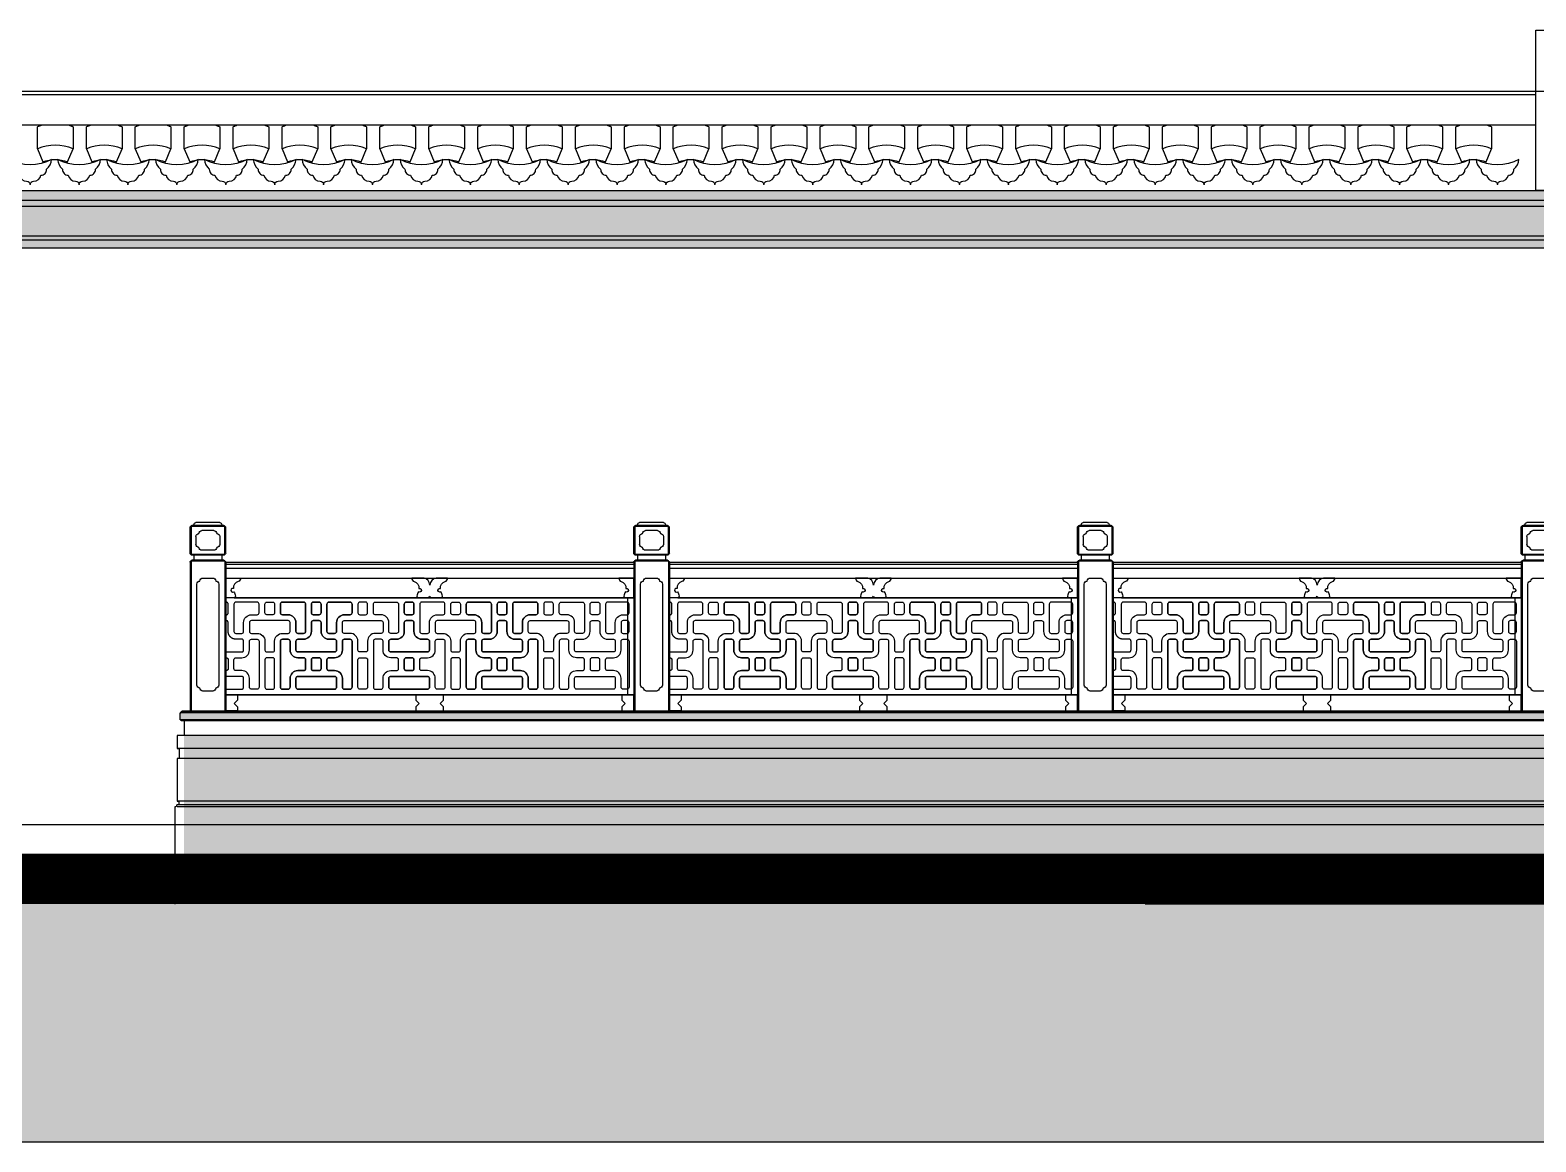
# Model space of a CAD drawing. Extents: x 296441 to 853063, y 459050 to 1117990.
# Drawn here: x 600846 to 608448, y 1081318 to 1086928 of the extents above; entities that cross this region are included whole.
import ezdxf
from ezdxf.xclip import XClip

# ---------------------------------------------------------------- set-up
doc = ezdxf.new("R2010")
doc.units = 0
doc.header["$LTSCALE"] = 1000
doc.header["$XCLIPFRAME"] = 0
doc.linetypes.add('CENTER2', pattern=[28.575, 19.05, -3.175, 3.175, -3.175])
for name, color, linetype in [('1-1poumian-16-20$0$ZT1_Dim---标注---PM、LM、DY、JD', 252, 'Continuous'), ('A-ELEV-HEVY', 2, 'Continuous'), ('A-ELEV-MEDM', 4, 'Continuous'), ('A-ELEV-MEDM-HEVY', 2, 'Continuous'), ('A-ELEV-THIN', 144, 'Continuous'), ('A-ELEV-THIN-GRAY', 252, 'Continuous'), ('A-ELEV-WIND', 147, 'Continuous'), ('A-WALL', 1, 'Continuous'), ('B-ELEV-N-RF3$0$A-ELEV-MEDM', 4, 'Continuous'), ('B-ELEV-S02$0$A-ELEV-MEDM-HEVY', 2, 'Continuous'), ('B-ELEV-S02$0$A-ELEV-THIN', 144, 'Continuous'), ('G-ELEV-S$0$A-ELEV-HEVY', 2, 'Continuous'), ('G-ELEV-S$0$A-ELEV-MEDM-HEVY', 2, 'Continuous'), ('G-ELEV-S$0$mt2-E$0$A-ELEV-OTLN', 1, 'Continuous'), ('G-GRID', 8, 'CENTER2'), ('G-XREF', 2, 'Continuous'), ('mt2-E$0$A-ELEV-OTLN', 1, 'Continuous'), ('ZT1_通用--填充---PM、LM、DY、JD', 8, 'Continuous'), ('ZT2_分格--轮廓-------LM、DY', 80, 'Continuous'), ('ZT3_面板--石材板-PM、LM、DY、JD', 45, 'Continuous'), ('ZT3_面板--粉刷---------------JD', 8, 'Continuous')]:
    doc.layers.add(name, color=color, linetype=linetype)

# ---------------------------------------------------------------- blocks, each defined once
blk = doc.blocks.new('xsdada')
at = {"layer": 'A-ELEV-WIND', "ltscale": 0.01}
for p, q in [((0, 490), (0, 0)), ((2267.2, 490), (0, 490)), ((2267.2, 490), (2267.2, 0)), ((1328.9, 0), (0, 0)), ((2267.2, 0), (938.3, 0))]:
    blk.add_line(p, q, dxfattribs=at)
for points in [[(32.9, 404.6, -0.414214), (23.1, 414.4), (23.1, 458.6, -0.414214), (32.9, 468.4), (131.8, 468.4, -0.414214), (141.6, 458.6), (141.6, 320.6, -0.414214), (131.8, 310.8), (102.5, 310.8, -0.414214), (92.7, 320.6), (92.7, 365.5, 0.414214), (53.6, 404.6)], [(210, 468.4), (180.7, 468.4, 0.414214), (170.9, 458.6), (170.9, 414.4, 0.414214), (180.7, 404.6), (210, 404.6, 0.414214), (219.8, 414.4), (219.8, 458.6, 0.414214)], [(258.9, 468.4, 0.414214), (249.1, 458.6), (249.1, 320.6, 0.414214), (258.9, 310.8), (288.2, 310.8, 0.414214), (298, 320.6), (298, 365.5, -0.414214), (337.1, 404.6), (366.4, 404.6, 0.414214), (376.2, 414.4), (376.2, 458.6, 0.414214), (366.4, 468.4)], [(415.2, 404.6, -0.414214), (405.5, 414.4), (405.5, 458.6, -0.414214), (415.2, 468.4), (429.9, 468.4), (444.6, 468.4, -0.414214), (454.3, 458.6), (454.3, 414.4, -0.414214), (444.6, 404.6), (429.9, 404.6)], [(600.9, 468.4, -0.414214), (610.7, 458.6), (610.7, 320.6, -0.414214), (600.9, 310.8), (571.6, 310.8, -0.414214), (561.8, 320.6), (561.8, 365.5, 0.414214), (522.8, 404.6), (493.4, 404.6, -0.414214), (483.7, 414.4), (483.7, 458.6, -0.414214), (493.4, 468.4)], [(493.4, 404.6), (522.8, 404.6, -0.414214), (561.8, 365.5), (561.8, 320.6, 0.414214), (571.6, 310.8), (600.9, 310.8, 0.414214), (610.7, 320.6), (610.7, 458.6, 0.414214), (600.9, 468.4), (493.4, 468.4, 0.414214), (483.7, 458.6), (483.7, 414.4, 0.414214)], [(649.8, 468.4), (679.1, 468.4, -0.414214), (688.9, 458.6), (688.9, 414.4, -0.414214), (679.1, 404.6), (649.8, 404.6, -0.414214), (640, 414.4), (640, 458.6, -0.414214)], [(679.1, 468.4), (649.8, 468.4, 0.414214), (640, 458.6), (640, 414.4, 0.414214), (649.8, 404.6), (679.1, 404.6, 0.414214), (688.9, 414.4), (688.9, 458.6, 0.414214)], [(835.5, 404.6), (806.2, 404.6, 0.414214), (767.1, 365.5), (767.1, 320.6, -0.414214), (757.3, 310.8), (728, 310.8, -0.414214), (718.2, 320.6), (718.2, 458.6, -0.414214), (728, 468.4), (835.5, 468.4, -0.414214), (845.3, 458.6), (845.3, 414.4, -0.414214)], [(728, 468.4, 0.414214), (718.2, 458.6), (718.2, 320.6, 0.414214), (728, 310.8), (757.3, 310.8, 0.414214), (767.1, 320.6), (767.1, 365.5, -0.414214), (806.2, 404.6), (835.5, 404.6, 0.414214), (845.3, 414.4), (845.3, 458.6, 0.414214), (835.5, 468.4)], [(913.7, 404.6, 0.414214), (923.5, 414.4), (923.5, 458.6, 0.414214), (913.7, 468.4), (899, 468.4), (884.4, 468.4, 0.414214), (874.6, 458.6), (874.6, 414.4, 0.414214), (884.4, 404.6), (899, 404.6)], [(1070.1, 468.4, -0.414214), (1079.8, 458.6), (1079.8, 320.6, -0.414214), (1070.1, 310.8), (1040.8, 310.8, -0.414214), (1031, 320.6), (1031, 365.5, 0.414214), (991.9, 404.6), (962.6, 404.6, -0.414214), (952.8, 414.4), (952.8, 458.6, -0.414214), (962.6, 468.4)], [(1118.9, 468.4), (1148.3, 468.4, -0.414214), (1158, 458.6), (1158, 414.4, -0.414214), (1148.3, 404.6), (1118.9, 404.6, -0.414214), (1109.2, 414.4), (1109.2, 458.6, -0.414214)], [(1148.3, 468.4), (1118.9, 468.4, 0.414214), (1109.2, 458.6), (1109.2, 414.4, 0.414214), (1118.9, 404.6), (1148.3, 404.6, 0.414214), (1158, 414.4), (1158, 458.6, 0.414214)], [(1197.1, 468.4, 0.414214), (1187.4, 458.6), (1187.4, 320.6, 0.414214), (1197.1, 310.8), (1226.5, 310.8, 0.414214), (1236.2, 320.6), (1236.2, 365.5, -0.414214), (1275.3, 404.6), (1304.6, 404.6, 0.414214), (1314.4, 414.4), (1314.4, 458.6, 0.414214), (1304.6, 468.4)], [(1353.5, 404.6, -0.414214), (1343.7, 414.4), (1343.7, 458.6, -0.414214), (1353.5, 468.4), (1368.2, 468.4), (1382.8, 468.4, -0.414214), (1392.6, 458.6), (1392.6, 414.4, -0.414214), (1382.8, 404.6), (1368.2, 404.6)], [(1539.2, 468.4, -0.414214), (1549, 458.6), (1549, 320.6, -0.414214), (1539.2, 310.8), (1509.9, 310.8, -0.414214), (1500.1, 320.6), (1500.1, 365.5, 0.414214), (1461, 404.6), (1431.7, 404.6, -0.414214), (1421.9, 414.4), (1421.9, 458.6, -0.414214), (1431.7, 468.4)], [(1431.7, 404.6), (1461, 404.6, -0.414214), (1500.1, 365.5), (1500.1, 320.6, 0.414214), (1509.9, 310.8), (1539.2, 310.8, 0.414214), (1549, 320.6), (1549, 458.6, 0.414214), (1539.2, 468.4), (1431.7, 468.4, 0.414214), (1421.9, 458.6), (1421.9, 414.4, 0.414214)], [(1588.1, 468.4), (1617.4, 468.4, -0.414214), (1627.2, 458.6), (1627.2, 414.4, -0.414214), (1617.4, 404.6), (1588.1, 404.6, -0.414214), (1578.3, 414.4), (1578.3, 458.6, -0.414214)], [(1617.4, 468.4), (1588.1, 468.4, 0.414214), (1578.3, 458.6), (1578.3, 414.4, 0.414214), (1588.1, 404.6), (1617.4, 404.6, 0.414214), (1627.2, 414.4), (1627.2, 458.6, 0.414214)], [(1773.8, 404.6), (1744.5, 404.6, 0.414214), (1705.4, 365.5), (1705.4, 320.6, -0.414214), (1695.6, 310.8), (1666.3, 310.8, -0.414214), (1656.5, 320.6), (1656.5, 458.6, -0.414214), (1666.3, 468.4), (1773.8, 468.4, -0.414214), (1783.5, 458.6), (1783.5, 414.4, -0.414214)], [(1666.3, 468.4, 0.414214), (1656.5, 458.6), (1656.5, 320.6, 0.414214), (1666.3, 310.8), (1695.6, 310.8, 0.414214), (1705.4, 320.6), (1705.4, 365.5, -0.414214), (1744.5, 404.6), (1773.8, 404.6, 0.414214), (1783.5, 414.4), (1783.5, 458.6, 0.414214), (1773.8, 468.4)], [(1852, 404.6, 0.414214), (1861.7, 414.4), (1861.7, 458.6, 0.414214), (1852, 468.4), (1837.3, 468.4), (1822.6, 468.4, 0.414214), (1812.9, 458.6), (1812.9, 414.4, 0.414214), (1822.6, 404.6), (1837.3, 404.6)], [(2008.3, 468.4, -0.414214), (2018.1, 458.6), (2018.1, 320.6, -0.414214), (2008.3, 310.8), (1979, 310.8, -0.414214), (1969.2, 320.6), (1969.2, 365.5, 0.414214), (1930.2, 404.6), (1900.8, 404.6, -0.414214), (1891.1, 414.4), (1891.1, 458.6, -0.414214), (1900.8, 468.4)], [(2057.2, 468.4), (2086.5, 468.4, -0.414214), (2096.3, 458.6), (2096.3, 414.4, -0.414214), (2086.5, 404.6), (2057.2, 404.6, -0.414214), (2047.4, 414.4), (2047.4, 458.6, -0.414214)], [(2234.3, 404.6, 0.414214), (2244.1, 414.4), (2244.1, 458.6, 0.414214), (2234.3, 468.4), (2135.4, 468.4, 0.414214), (2125.6, 458.6), (2125.6, 320.6, 0.414214), (2135.4, 310.8), (2164.7, 310.8, 0.414214), (2174.5, 320.6), (2174.5, 365.5, -0.414214), (2213.6, 404.6)], [(366.4, 310.8, -0.414214), (405.5, 271.7), (405.5, 226.7, 0.414214), (415.2, 217), (429.9, 217), (444.6, 217, 0.414214), (454.3, 226.7), (454.3, 271.7, -0.414214), (493.4, 310.8), (522.8, 310.8, 0.414214), (532.5, 320.6), (532.5, 365.5, 0.414214), (522.8, 375.3), (429.9, 375.3), (337.1, 375.3, 0.414214), (327.3, 365.5), (327.3, 320.6, 0.414214), (337.1, 310.8)], [(962.6, 310.8, 0.414214), (923.5, 271.7), (923.5, 226.7, -0.414214), (913.7, 217), (899, 217), (884.4, 217, -0.414214), (874.6, 226.7), (874.6, 271.7, 0.414214), (835.5, 310.8), (806.2, 310.8, -0.414214), (796.4, 320.6), (796.4, 365.5, -0.414214), (806.2, 375.3), (899, 375.3), (991.9, 375.3, -0.414214), (1001.7, 365.5), (1001.7, 320.6, -0.414214), (991.9, 310.8)], [(1304.6, 310.8, -0.414214), (1343.7, 271.7), (1343.7, 226.7, 0.414214), (1353.5, 217), (1368.2, 217), (1382.8, 217, 0.414214), (1392.6, 226.7), (1392.6, 271.7, -0.414214), (1431.7, 310.8), (1461, 310.8, 0.414214), (1470.8, 320.6), (1470.8, 365.5, 0.414214), (1461, 375.3), (1368.2, 375.3), (1275.3, 375.3, 0.414214), (1265.5, 365.5), (1265.5, 320.6, 0.414214), (1275.3, 310.8)], [(1900.8, 310.8, 0.414214), (1861.7, 271.7), (1861.7, 226.7, -0.414214), (1852, 217), (1837.3, 217), (1822.6, 217, -0.414214), (1812.9, 226.7), (1812.9, 271.7, 0.414214), (1773.8, 310.8), (1744.5, 310.8, -0.414214), (1734.7, 320.6), (1734.7, 365.5, -0.414214), (1744.5, 375.3), (1837.3, 375.3), (1930.2, 375.3, -0.414214), (1939.9, 365.5), (1939.9, 320.6, -0.414214), (1930.2, 310.8)], [(376.2, 39.1, -0.414214), (366.4, 29.3), (337.1, 29.3, -0.414214), (327.3, 39.1), (327.3, 84.1, 0.414214), (288.2, 123.1), (258.9, 123.1, -0.414214), (249.1, 132.9), (249.1, 177.9, -0.414214), (258.9, 187.7), (288.2, 187.7, 0.414214), (327.3, 226.7), (327.3, 271.7, -0.414214), (337.1, 281.5), (366.4, 281.5, -0.414214), (376.2, 271.7)], [(610.7, 177.9), (610.7, 132.9, -0.414214), (600.9, 123.1), (571.6, 123.1, 0.414214), (532.5, 84.1), (532.5, 39.1, -0.414214), (522.8, 29.3), (493.4, 29.3, -0.414214), (483.7, 39.1), (483.7, 271.7, -0.414214), (493.4, 281.5), (522.8, 281.5, -0.414214), (532.5, 271.7), (532.5, 226.7, 0.414214), (571.6, 187.7), (600.9, 187.7, -0.414214)], [(718.2, 177.9), (718.2, 132.9, 0.414214), (728, 123.1), (757.3, 123.1, -0.414214), (796.4, 84.1), (796.4, 39.1, 0.414214), (806.2, 29.3), (835.5, 29.3, 0.414214), (845.3, 39.1), (845.3, 271.7, 0.414214), (835.5, 281.5), (806.2, 281.5, 0.414214), (796.4, 271.7), (796.4, 226.7, -0.414214), (757.3, 187.7), (728, 187.7, 0.414214)], [(952.8, 39.1, 0.414214), (962.6, 29.3), (991.9, 29.3, 0.414214), (1001.7, 39.1), (1001.7, 84.1, -0.414214), (1040.8, 123.1), (1070.1, 123.1, 0.414214), (1079.8, 132.9), (1079.8, 177.9, 0.414214), (1070.1, 187.7), (1040.8, 187.7, -0.414214), (1001.7, 226.7), (1001.7, 271.7, 0.414214), (991.9, 281.5), (962.6, 281.5, 0.414214), (952.8, 271.7)], [(1314.4, 39.1, -0.414214), (1304.6, 29.3), (1275.3, 29.3, -0.414214), (1265.5, 39.1), (1265.5, 84.1, 0.414214), (1226.5, 123.1), (1197.1, 123.1, -0.414214), (1187.4, 132.9), (1187.4, 177.9, -0.414214), (1197.1, 187.7), (1226.5, 187.7, 0.414214), (1265.5, 226.7), (1265.5, 271.7, -0.414214), (1275.3, 281.5), (1304.6, 281.5, -0.414214), (1314.4, 271.7)], [(1549, 177.9), (1549, 132.9, -0.414214), (1539.2, 123.1), (1509.9, 123.1, 0.414214), (1470.8, 84.1), (1470.8, 39.1, -0.414214), (1461, 29.3), (1431.7, 29.3, -0.414214), (1421.9, 39.1), (1421.9, 271.7, -0.414214), (1431.7, 281.5), (1461, 281.5, -0.414214), (1470.8, 271.7), (1470.8, 226.7, 0.414214), (1509.9, 187.7), (1539.2, 187.7, -0.414214)], [(1656.5, 177.9), (1656.5, 132.9, 0.414214), (1666.3, 123.1), (1695.6, 123.1, -0.414214), (1734.7, 84.1), (1734.7, 39.1, 0.414214), (1744.5, 29.3), (1773.8, 29.3, 0.414214), (1783.5, 39.1), (1783.5, 271.7, 0.414214), (1773.8, 281.5), (1744.5, 281.5, 0.414214), (1734.7, 271.7), (1734.7, 226.7, -0.414214), (1695.6, 187.7), (1666.3, 187.7, 0.414214)], [(1891.1, 39.1, 0.414214), (1900.8, 29.3), (1930.2, 29.3, 0.414214), (1939.9, 39.1), (1939.9, 84.1, -0.414214), (1979, 123.1), (2008.3, 123.1, 0.414214), (2018.1, 132.9), (2018.1, 177.9, 0.414214), (2008.3, 187.7), (1979, 187.7, -0.414214), (1939.9, 226.7), (1939.9, 271.7, 0.414214), (1930.2, 281.5), (1900.8, 281.5, 0.414214), (1891.1, 271.7)], [(180.7, 123.1, -0.414214), (170.9, 132.9), (170.9, 177.9, -0.414214), (180.7, 187.7), (210, 187.7, -0.414214), (219.8, 177.9), (219.8, 132.9, -0.414214), (210, 123.1)], [(679.1, 123.1, 0.414214), (688.9, 132.9), (688.9, 177.9, 0.414214), (679.1, 187.7), (649.8, 187.7, 0.414214), (640, 177.9), (640, 132.9, 0.414214), (649.8, 123.1)], [(649.8, 123.1, -0.414214), (640, 132.9), (640, 177.9, -0.414214), (649.8, 187.7), (679.1, 187.7, -0.414214), (688.9, 177.9), (688.9, 132.9, -0.414214), (679.1, 123.1)], [(1148.3, 123.1, 0.414214), (1158, 132.9), (1158, 177.9, 0.414214), (1148.3, 187.7), (1118.9, 187.7, 0.414214), (1109.2, 177.9), (1109.2, 132.9, 0.414214), (1118.9, 123.1)], [(1118.9, 123.1, -0.414214), (1109.2, 132.9), (1109.2, 177.9, -0.414214), (1118.9, 187.7), (1148.3, 187.7, -0.414214), (1158, 177.9), (1158, 132.9, -0.414214), (1148.3, 123.1)], [(1617.4, 123.1, 0.414214), (1627.2, 132.9), (1627.2, 177.9, 0.414214), (1617.4, 187.7), (1588.1, 187.7, 0.414214), (1578.3, 177.9), (1578.3, 132.9, 0.414214), (1588.1, 123.1)], [(1588.1, 123.1, -0.414214), (1578.3, 132.9), (1578.3, 177.9, -0.414214), (1588.1, 187.7), (1617.4, 187.7, -0.414214), (1627.2, 177.9), (1627.2, 132.9, -0.414214), (1617.4, 123.1)], [(2086.5, 123.1, 0.414214), (2096.3, 132.9), (2096.3, 177.9, 0.414214), (2086.5, 187.7), (2057.2, 187.7, 0.414214), (2047.4, 177.9), (2047.4, 132.9, 0.414214), (2057.2, 123.1)]]:
    blk.add_lwpolyline(points, format="xyb", close=True, dxfattribs=at)
for points in [[(32.9, 310.8, -0.414214), (23.1, 320.6), (23.1, 365.5, -0.414214), (32.9, 375.3), (53.6, 375.3, -0.414214), (63.4, 365.5), (63.4, 320.6, -0.414214), (53.6, 310.8), (32.9, 310.8)], [(92.7, 271.7), (92.7, 226.7, 0.414214), (102.5, 217), (288.2, 217, 0.414214), (298, 226.7), (298, 271.7, 0.414214), (288.2, 281.5), (258.9, 281.5, -0.414214), (219.8, 320.6), (219.8, 365.5, 0.414214), (210, 375.3), (180.7, 375.3, 0.414214), (170.9, 365.5), (170.9, 320.6, -0.414214), (131.8, 281.5), (102.5, 281.5, 0.414214), (92.7, 271.7)], [(767.1, 271.7), (767.1, 226.7, -0.414214), (757.3, 217), (571.6, 217, -0.414214), (561.8, 226.7), (561.8, 271.7, -0.414214), (571.6, 281.5), (600.9, 281.5, 0.414214), (640, 320.6), (640, 365.5, -0.414214), (649.8, 375.3), (679.1, 375.3, -0.414214), (688.9, 365.5), (688.9, 320.6, 0.414214), (728, 281.5), (757.3, 281.5, -0.414214), (767.1, 271.7)], [(561.8, 271.7), (561.8, 226.7, 0.414214), (571.6, 217), (757.3, 217, 0.414214), (767.1, 226.7), (767.1, 271.7, 0.414214), (757.3, 281.5), (728, 281.5, -0.414214), (688.9, 320.6), (688.9, 365.5, 0.414214), (679.1, 375.3), (649.8, 375.3, 0.414214), (640, 365.5), (640, 320.6, -0.414214), (600.9, 281.5), (571.6, 281.5, 0.414214), (561.8, 271.7)], [(1236.2, 271.7), (1236.2, 226.7, -0.414214), (1226.5, 217), (1040.8, 217, -0.414214), (1031, 226.7), (1031, 271.7, -0.414214), (1040.8, 281.5), (1070.1, 281.5, 0.414214), (1109.2, 320.6), (1109.2, 365.5, -0.414214), (1118.9, 375.3), (1148.3, 375.3, -0.414214), (1158, 365.5), (1158, 320.6, 0.414214), (1197.1, 281.5), (1226.5, 281.5, -0.414214), (1236.2, 271.7)], [(1031, 271.7), (1031, 226.7, 0.414214), (1040.8, 217), (1226.5, 217, 0.414214), (1236.2, 226.7), (1236.2, 271.7, 0.414214), (1226.5, 281.5), (1197.1, 281.5, -0.414214), (1158, 320.6), (1158, 365.5, 0.414214), (1148.3, 375.3), (1118.9, 375.3, 0.414214), (1109.2, 365.5), (1109.2, 320.6, -0.414214), (1070.1, 281.5), (1040.8, 281.5, 0.414214), (1031, 271.7)], [(1705.4, 271.7), (1705.4, 226.7, -0.414214), (1695.6, 217), (1509.9, 217, -0.414214), (1500.1, 226.7), (1500.1, 271.7, -0.414214), (1509.9, 281.5), (1539.2, 281.5, 0.414214), (1578.3, 320.6), (1578.3, 365.5, -0.414214), (1588.1, 375.3), (1617.4, 375.3, -0.414214), (1627.2, 365.5), (1627.2, 320.6, 0.414214), (1666.3, 281.5), (1695.6, 281.5, -0.414214), (1705.4, 271.7)], [(1500.1, 271.7), (1500.1, 226.7, 0.414214), (1509.9, 217), (1695.6, 217, 0.414214), (1705.4, 226.7), (1705.4, 271.7, 0.414214), (1695.6, 281.5), (1666.3, 281.5, -0.414214), (1627.2, 320.6), (1627.2, 365.5, 0.414214), (1617.4, 375.3), (1588.1, 375.3, 0.414214), (1578.3, 365.5), (1578.3, 320.6, -0.414214), (1539.2, 281.5), (1509.9, 281.5, 0.414214), (1500.1, 271.7)], [(2174.5, 271.7), (2174.5, 226.7, -0.414214), (2164.7, 217), (1979, 217, -0.414214), (1969.2, 226.7), (1969.2, 271.7, -0.414214), (1979, 281.5), (2008.3, 281.5, 0.414214), (2047.4, 320.6), (2047.4, 365.5, -0.414214), (2057.2, 375.3), (2086.5, 375.3, -0.414214), (2096.3, 365.5), (2096.3, 320.6, 0.414214), (2135.4, 281.5), (2164.7, 281.5, -0.414214), (2174.5, 271.7)], [(2234.3, 310.8, 0.414214), (2244.1, 320.6), (2244.1, 365.5, 0.414214), (2234.3, 375.3), (2213.6, 375.3, 0.414214), (2203.8, 365.5), (2203.8, 320.6, 0.414214), (2213.6, 310.8), (2234.3, 310.8)], [(63.4, 39.1), (63.4, 84.1, -0.414214), (102.5, 123.1), (131.8, 123.1, 0.414214), (141.6, 132.9), (141.6, 177.9, 0.414214), (131.8, 187.7), (102.5, 187.7, -0.414214), (63.4, 226.7), (63.4, 271.7, 0.414214), (53.6, 281.5), (32.9, 281.5, 0.414214), (23.1, 271.7), (23.1, 39.1, 0.414214), (32.9, 29.3), (53.6, 29.3, 0.414214), (63.4, 39.1)], [(532.5, 39.1), (532.5, 84.1, -0.414214), (571.6, 123.1), (600.9, 123.1, 0.414214), (610.7, 132.9), (610.7, 177.9, 0.414214), (600.9, 187.7), (571.6, 187.7, -0.414214), (532.5, 226.7), (532.5, 271.7, 0.414214), (522.8, 281.5), (493.4, 281.5, 0.414214), (483.7, 271.7), (483.7, 39.1, 0.414214), (493.4, 29.3), (522.8, 29.3, 0.414214), (532.5, 39.1)], [(796.4, 39.1), (796.4, 84.1, 0.414214), (757.3, 123.1), (728, 123.1, -0.414214), (718.2, 132.9), (718.2, 177.9, -0.414214), (728, 187.7), (757.3, 187.7, 0.414214), (796.4, 226.7), (796.4, 271.7, -0.414214), (806.2, 281.5), (835.5, 281.5, -0.414214), (845.3, 271.7), (845.3, 39.1, -0.414214), (835.5, 29.3), (806.2, 29.3, -0.414214), (796.4, 39.1)], [(1470.8, 39.1), (1470.8, 84.1, -0.414214), (1509.9, 123.1), (1539.2, 123.1, 0.414214), (1549, 132.9), (1549, 177.9, 0.414214), (1539.2, 187.7), (1509.9, 187.7, -0.414214), (1470.8, 226.7), (1470.8, 271.7, 0.414214), (1461, 281.5), (1431.7, 281.5, 0.414214), (1421.9, 271.7), (1421.9, 39.1, 0.414214), (1431.7, 29.3), (1461, 29.3, 0.414214), (1470.8, 39.1)], [(1734.7, 39.1), (1734.7, 84.1, 0.414214), (1695.6, 123.1), (1666.3, 123.1, -0.414214), (1656.5, 132.9), (1656.5, 177.9, -0.414214), (1666.3, 187.7), (1695.6, 187.7, 0.414214), (1734.7, 226.7), (1734.7, 271.7, -0.414214), (1744.5, 281.5), (1773.8, 281.5, -0.414214), (1783.5, 271.7), (1783.5, 39.1, -0.414214), (1773.8, 29.3), (1744.5, 29.3, -0.414214), (1734.7, 39.1)], [(2203.8, 39.1), (2203.8, 84.1, 0.414214), (2164.7, 123.1), (2135.4, 123.1, -0.414214), (2125.6, 132.9), (2125.6, 177.9, -0.414214), (2135.4, 187.7), (2164.7, 187.7, 0.414214), (2203.8, 226.7), (2203.8, 271.7, -0.414214), (2213.6, 281.5), (2234.3, 281.5, -0.414214), (2244.1, 271.7), (2244.1, 39.1, -0.414214), (2234.3, 29.3), (2213.6, 29.3, -0.414214), (2203.8, 39.1)], [(429.9, 187.7), (415.2, 187.7, 0.414214), (405.5, 177.9), (405.5, 39.1, 0.414214), (415.2, 29.3), (429.9, 29.3), (444.6, 29.3, 0.414214), (454.3, 39.1), (454.3, 177.9, 0.414214), (444.6, 187.7), (429.9, 187.7)], [(899, 187.7), (913.7, 187.7, -0.414214), (923.5, 177.9), (923.5, 39.1, -0.414214), (913.7, 29.3), (899, 29.3), (884.4, 29.3, -0.414214), (874.6, 39.1), (874.6, 177.9, -0.414214), (884.4, 187.7), (899, 187.7)], [(1368.2, 187.7), (1353.5, 187.7, 0.414214), (1343.7, 177.9), (1343.7, 39.1, 0.414214), (1353.5, 29.3), (1368.2, 29.3), (1382.8, 29.3, 0.414214), (1392.6, 39.1), (1392.6, 177.9, 0.414214), (1382.8, 187.7), (1368.2, 187.7)], [(1837.3, 187.7), (1852, 187.7, -0.414214), (1861.7, 177.9), (1861.7, 39.1, -0.414214), (1852, 29.3), (1837.3, 29.3), (1822.6, 29.3, -0.414214), (1812.9, 39.1), (1812.9, 177.9, -0.414214), (1822.6, 187.7), (1837.3, 187.7)], [(258.9, 29.3), (288.2, 29.3, 0.414214), (298, 39.1), (298, 84.1, 0.414214), (288.2, 93.8), (102.5, 93.8, 0.414214), (92.7, 84.1), (92.7, 39.1, 0.414214), (102.5, 29.3), (258.9, 29.3)], [(728, 29.3), (757.3, 29.3, 0.414214), (767.1, 39.1), (767.1, 84.1, 0.414214), (757.3, 93.8), (571.6, 93.8, 0.414214), (561.8, 84.1), (561.8, 39.1, 0.414214), (571.6, 29.3), (728, 29.3)], [(600.9, 29.3), (571.6, 29.3, -0.414214), (561.8, 39.1), (561.8, 84.1, -0.414214), (571.6, 93.8), (757.3, 93.8, -0.414214), (767.1, 84.1), (767.1, 39.1, -0.414214), (757.3, 29.3), (600.9, 29.3)], [(1070.1, 29.3), (1040.8, 29.3, -0.414214), (1031, 39.1), (1031, 84.1, -0.414214), (1040.8, 93.8), (1226.5, 93.8, -0.414214), (1236.2, 84.1), (1236.2, 39.1, -0.414214), (1226.5, 29.3), (1070.1, 29.3)], [(1197.1, 29.3), (1226.5, 29.3, 0.414214), (1236.2, 39.1), (1236.2, 84.1, 0.414214), (1226.5, 93.8), (1040.8, 93.8, 0.414214), (1031, 84.1), (1031, 39.1, 0.414214), (1040.8, 29.3), (1197.1, 29.3)], [(1666.3, 29.3), (1695.6, 29.3, 0.414214), (1705.4, 39.1), (1705.4, 84.1, 0.414214), (1695.6, 93.8), (1509.9, 93.8, 0.414214), (1500.1, 84.1), (1500.1, 39.1, 0.414214), (1509.9, 29.3), (1666.3, 29.3)], [(1539.2, 29.3), (1509.9, 29.3, -0.414214), (1500.1, 39.1), (1500.1, 84.1, -0.414214), (1509.9, 93.8), (1695.6, 93.8, -0.414214), (1705.4, 84.1), (1705.4, 39.1, -0.414214), (1695.6, 29.3), (1539.2, 29.3)], [(2008.3, 29.3), (1979, 29.3, -0.414214), (1969.2, 39.1), (1969.2, 84.1, -0.414214), (1979, 93.8), (2164.7, 93.8, -0.414214), (2174.5, 84.1), (2174.5, 39.1, -0.414214), (2164.7, 29.3), (2008.3, 29.3)]]:
    blk.add_lwpolyline(points, format="xyb", dxfattribs=at)
blk = doc.blocks.new('G-ELEV-S')
at = {"layer": 'G-ELEV-S$0$A-ELEV-HEVY'}
blk.add_line((4470, 3200), (11650, 3200), dxfattribs=at)
at = {"layer": 'G-ELEV-S$0$A-ELEV-MEDM-HEVY'}
blk.add_line((11650, 4010), (4470, 4010), dxfattribs=at)
at = {"layer": 'G-ELEV-S$0$mt2-E$0$A-ELEV-OTLN'}
blk.add_line((-2053.2, -400), (13622.5, -400), dxfattribs=at)
at = {"layer": 'ZT1_通用--填充---PM、LM、DY、JD', "ltscale": 1000}
blk.add_line((11650, 3200), (11650, 4010), dxfattribs=at)
blk = doc.blocks.new('B-ELEV-N-RF3$0$ghsdffgsdlkgsdgsdf')
at = {"layer": 'B-ELEV-N-RF3$0$A-ELEV-MEDM', "color": 0}
blk.add_lwpolyline([(0, 0, -0.408684), (17.7, 18, 0.371092), (54.8, 48.2, 0.424354), (83.1, 78.2, 0.213335), (108, 127.6, -0.244572), (-108, 127.6, 0.213335), (-83.1, 78.2, 0.424354), (-54.8, 48.2, 0.371092), (-17.7, 18, -0.408684), (0, 0)], format="xyb", dxfattribs=at)
blk = doc.blocks.new('cdgf')
at = {"layer": 'A-ELEV-THIN'}
for points in [[(-7184.4, 161.8), (-7184.4, 272.9, -0.2), (-7004.4, 272.9), (-7004.4, 161.8)], [(-6937.4, 161.7), (-6937.4, 272.8, -0.2), (-6757.4, 272.8), (-6757.4, 161.7)], [(-6690.5, 161.8), (-6690.5, 272.9, -0.2), (-6510.5, 272.9), (-6510.5, 161.8)], [(-6443.5, 161.7), (-6443.5, 272.8, -0.2), (-6263.5, 272.8), (-6263.5, 161.7)], [(-6196.6, 161.8), (-6196.6, 272.9, -0.2), (-6016.6, 272.9), (-6016.6, 161.8)], [(-5949.6, 161.7), (-5949.6, 272.8, -0.2), (-5769.6, 272.8), (-5769.6, 161.7)], [(-5702.7, 161.8), (-5702.7, 272.9, -0.2), (-5522.7, 272.9), (-5522.7, 161.8)], [(-5455.7, 161.7), (-5455.7, 272.8, -0.2), (-5275.7, 272.8), (-5275.7, 161.7)], [(-5208.8, 161.7), (-5208.8, 272.8, -0.2), (-5028.8, 272.8), (-5028.8, 161.7)], [(-4961.8, 161.7), (-4961.8, 272.8, -0.2), (-4781.8, 272.8), (-4781.8, 161.7)], [(-4714.9, 161.7), (-4714.9, 272.8, -0.2), (-4534.9, 272.8), (-4534.9, 161.7)], [(-4467.9, 161.8), (-4467.9, 272.9, -0.2), (-4287.9, 272.9), (-4287.9, 161.8)], [(-4221, 161.7), (-4221, 272.8, -0.2), (-4041, 272.8), (-4041, 161.7)], [(-3974, 161.8), (-3974, 272.9, -0.2), (-3794, 272.9), (-3794, 161.8)], [(-3727.1, 161.7), (-3727.1, 272.8, -0.2), (-3547.1, 272.8), (-3547.1, 161.7)], [(-3480.1, 161.8), (-3480.1, 272.9, -0.2), (-3300.1, 272.9), (-3300.1, 161.8)], [(-3233.2, 161.7), (-3233.2, 272.8, -0.2), (-3053.2, 272.8), (-3053.2, 161.7)], [(-2986.2, 161.8), (-2986.2, 272.9, -0.2), (-2806.2, 272.9), (-2806.2, 161.8)], [(-2739.3, 161.7), (-2739.3, 272.8, -0.2), (-2559.3, 272.8), (-2559.3, 161.7)], [(-2492.3, 161.8), (-2492.3, 272.9, -0.2), (-2312.3, 272.9), (-2312.3, 161.8)], [(-2245.4, 161.7), (-2245.4, 272.8, -0.2), (-2065.4, 272.8), (-2065.4, 161.7)], [(-1998.4, 161.8), (-1998.4, 272.9, -0.2), (-1818.4, 272.9), (-1818.4, 161.8)], [(-1751.5, 161.7), (-1751.5, 272.8, -0.2), (-1571.5, 272.8), (-1571.5, 161.7)], [(-1504.5, 161.8), (-1504.5, 272.9, -0.2), (-1324.5, 272.9), (-1324.5, 161.8)], [(-1257.6, 161.7), (-1257.6, 272.8, -0.2), (-1077.6, 272.8), (-1077.6, 161.7)], [(-1010.6, 161.7), (-1010.6, 272.8, -0.2), (-830.6, 272.8), (-830.6, 161.7)], [(-763.7, 161.7), (-763.7, 272.8, -0.2), (-583.7, 272.8), (-583.7, 161.7)], [(-516.7, 161.7), (-516.7, 272.8, -0.2), (-336.7, 272.8), (-336.7, 161.7)], [(-269.8, 161.7), (-269.8, 272.8, -0.2), (-89.8, 272.8), (-89.8, 161.7)], [(-22.9, 161.7), (-22.9, 272.8, -0.2), (157.1, 272.8), (157.1, 161.7)], [(-7156.7, 95.3, -0.2), (-7032, 95.3), (-7004.4, 161.8, 0.2), (-7184.4, 161.8), (-7156.7, 95.3)], [(-6909.7, 95.2, -0.2), (-6785.1, 95.2), (-6757.4, 161.7, 0.2), (-6937.4, 161.7), (-6909.7, 95.2)], [(-6662.8, 95.3, -0.2), (-6538.1, 95.3), (-6510.5, 161.8, 0.2), (-6690.5, 161.8), (-6662.8, 95.3)], [(-6415.8, 95.2, -0.2), (-6291.2, 95.2), (-6263.5, 161.7, 0.2), (-6443.5, 161.7), (-6415.8, 95.2)], [(-6168.9, 95.3, -0.2), (-6044.2, 95.3), (-6016.6, 161.8, 0.2), (-6196.6, 161.8), (-6168.9, 95.3)], [(-5921.9, 95.2, -0.2), (-5797.3, 95.2), (-5769.6, 161.7, 0.2), (-5949.6, 161.7), (-5921.9, 95.2)], [(-5675, 95.3, -0.2), (-5550.3, 95.3), (-5522.7, 161.8, 0.2), (-5702.7, 161.8), (-5675, 95.3)], [(-5428, 95.2, -0.2), (-5303.4, 95.2), (-5275.7, 161.7, 0.2), (-5455.7, 161.7), (-5428, 95.2)], [(-5181.1, 95.2, -0.2), (-5056.4, 95.2), (-5028.8, 161.7, 0.2), (-5208.8, 161.7), (-5181.1, 95.2)], [(-4934.1, 95.2, -0.2), (-4809.5, 95.2), (-4781.8, 161.7, 0.2), (-4961.8, 161.7), (-4934.1, 95.2)], [(-4687.2, 95.2, -0.2), (-4562.5, 95.2), (-4534.9, 161.7, 0.2), (-4714.9, 161.7), (-4687.2, 95.2)], [(-4440.2, 95.3, -0.2), (-4315.6, 95.3), (-4287.9, 161.8, 0.2), (-4467.9, 161.8), (-4440.2, 95.3)], [(-4193.3, 95.2, -0.2), (-4068.7, 95.2), (-4041, 161.7, 0.2), (-4221, 161.7), (-4193.3, 95.2)], [(-3946.3, 95.3, -0.2), (-3821.7, 95.3), (-3794, 161.8, 0.2), (-3974, 161.8), (-3946.3, 95.3)], [(-3699.4, 95.2, -0.2), (-3574.8, 95.2), (-3547.1, 161.7, 0.2), (-3727.1, 161.7), (-3699.4, 95.2)], [(-3452.4, 95.3, -0.2), (-3327.8, 95.3), (-3300.1, 161.8, 0.2), (-3480.1, 161.8), (-3452.4, 95.3)], [(-3205.5, 95.2, -0.2), (-3080.9, 95.2), (-3053.2, 161.7, 0.2), (-3233.2, 161.7), (-3205.5, 95.2)], [(-2958.5, 95.3, -0.2), (-2833.9, 95.3), (-2806.2, 161.8, 0.2), (-2986.2, 161.8), (-2958.5, 95.3)], [(-2711.6, 95.2, -0.2), (-2587, 95.2), (-2559.3, 161.7, 0.2), (-2739.3, 161.7), (-2711.6, 95.2)], [(-2464.6, 95.3, -0.2), (-2340, 95.3), (-2312.3, 161.8, 0.2), (-2492.3, 161.8), (-2464.6, 95.3)], [(-2217.7, 95.2, -0.2), (-2093.1, 95.2), (-2065.4, 161.7, 0.2), (-2245.4, 161.7), (-2217.7, 95.2)], [(-1970.7, 95.3, -0.2), (-1846.1, 95.3), (-1818.4, 161.8, 0.2), (-1998.4, 161.8), (-1970.7, 95.3)], [(-1723.8, 95.2, -0.2), (-1599.2, 95.2), (-1571.5, 161.7, 0.2), (-1751.5, 161.7), (-1723.8, 95.2)], [(-1476.8, 95.3, -0.2), (-1352.2, 95.3), (-1324.5, 161.8, 0.2), (-1504.5, 161.8), (-1476.8, 95.3)], [(-1229.9, 95.2, -0.2), (-1105.3, 95.2), (-1077.6, 161.7, 0.2), (-1257.6, 161.7), (-1229.9, 95.2)], [(-982.9, 95.2, -0.2), (-858.3, 95.2), (-830.6, 161.7, 0.2), (-1010.6, 161.7), (-982.9, 95.2)], [(-736, 95.2, -0.2), (-611.4, 95.2), (-583.7, 161.7, 0.2), (-763.7, 161.7), (-736, 95.2)], [(-489, 95.2, -0.2), (-364.4, 95.2), (-336.7, 161.7, 0.2), (-516.7, 161.7), (-489, 95.2)], [(-242.1, 95.2, -0.2), (-117.5, 95.2), (-89.8, 161.7, 0.2), (-269.8, 161.7), (-242.1, 95.2)], [(4.8, 95.2, -0.2), (129.4, 95.2), (157.1, 161.7, 0.2), (-22.9, 161.7), (4.8, 95.2)]]:
    blk.add_lwpolyline(points, format="xyb", dxfattribs=at)
for p in [(-7221.3, -20.1), (-6974.4, -20.2), (-6727.4, -20.1), (-6480.5, -20.2), (-6233.5, -20.1), (-5986.6, -20.2), (-5739.6, -20.1), (-5492.7, -20.2), (-5245.7, -20.2), (-4998.8, -20.2), (-4751.8, -20.2), (-4504.9, -20.1), (-4504.9, -20.2), (-4258, -20.2), (-4011, -20.1), (-3764.1, -20.2), (-3517.1, -20.1), (-3270.2, -20.2), (-3023.2, -20.1), (-2776.3, -20.2), (-2529.3, -20.1), (-2282.4, -20.2), (-2035.4, -20.1), (-1788.5, -20.2), (-1541.5, -20.1), (-1294.6, -20.2), (-1047.6, -20.2), (-800.7, -20.2), (-553.7, -20.2), (-306.8, -20.2), (-59.8, -20.2), (187.1, -20.2)]:
    blk.add_blockref('B-ELEV-N-RF3$0$ghsdffgsdlkgsdgsdf', p, dxfattribs=at)
blk = doc.blocks.new('shilizhu')
at = {"layer": 'A-ELEV-MEDM'}
for p, q in [((-90, 795), (-90, 925)), ((-80, 935), (80, 935)), ((-70, 940), (-70, 935)), ((-60, 950), (60, 950)), ((70, 940), (70, 935)), ((90, 795), (90, 925)), ((-80, 785), (80, 785)), ((-70, 785), (-70, 760)), ((70, 785), (70, 760)), ((-90, 750), (-90, 0)), ((-80, 760), (80, 760)), ((90, 750), (90, 0)), ((90, 0), (-90, 0))]:
    blk.add_line(p, q, dxfattribs=at)
for centre, radius, start, end in [((-85, 925), 5, 90, 180.00045), ((-80, 930), 5, 90, 180.00045), ((-60, 940), 10, 90, 180), ((60, 940), 10, 0, 90), ((80, 930), 5, 359.99955, 90), ((85, 925), 5, 359.99955, 90), ((-80, 795), 10, 180, 180.00071), ((-85, 795), 5, 179.99955, 270), ((-80, 790), 5, 179.99955, 270), ((-80, 795), 10, 269.74223, 270), ((80, 790), 5, 270, 0.00045), ((80, 795), 10, 270, 270.25777), ((80, 795), 10, 270, 270.25777), ((85, 795), 5, 270, 0.00045), ((80, 795), 10, 359.99929, 0), ((80, 795), 10, 359.99929, 0), ((-85, 750), 5, 90, 180), ((-80, 755), 5, 90, 180), ((80, 755), 5, 0, 90), ((85, 750), 5, 0, 90)]:
    blk.add_arc(centre, radius, start, end, dxfattribs=at)
at = {"layer": 'A-ELEV-THIN', "ltscale": 0.1}
for p, q in [((-60, 880), (-60, 840)), ((-30, 910), (30, 910)), ((60, 880), (60, 840)), ((-30, 810), (30, 810))]:
    blk.add_line(p, q, dxfattribs=at)
blk.add_lwpolyline([(55, 640, 0.414214), (40, 655, 0.414214), (25, 670), (-25, 670, 0.414214), (-40, 655, 0.414214), (-55, 640), (-55, 130, 0.414214), (-40, 115, 0.414214), (-25, 100), (25, 100, 0.414214), (40, 115, 0.414214), (55, 130)], format="xyb", close=True, dxfattribs=at)
for centre, start, end in [((-45, 880), 89.99971, 180), ((-45, 840), 180, 270.00029), ((-30, 895), 89.99971, 180), ((30, 895), 360, 90.0003), ((45, 880), 360, 90.0003), ((45, 840), 269.9997, 0), ((-30, 825), 180, 270.00029), ((30, 825), 269.9997, 0)]:
    blk.add_arc(centre, 15, start, end, dxfattribs=at)
at = {"layer": 'A-ELEV-THIN-GRAY'}
for p, q in [((-85, 930), (85, 930)), ((-85, 790), (-85, 930)), ((85, 930), (85, 790)), ((85, 790), (-85, 790)), ((-85, 755), (85, 755)), ((-85, 755), (-85, 0)), ((85, 755), (85, 0))]:
    blk.add_line(p, q, dxfattribs=at)
blk = doc.blocks.new('石雕饰1A-E1')
at = {"layer": 'A-ELEV-MEDM'}
blk.add_lwpolyline([(0, 130), (-97.2, 130, 0.322993), (-82.6, 106.9, -0.379189), (-51.1, 61.9, -1.529792), (-52.9, 38.9, 0.173833), (-64, 12, 0.297704), (-56.2, 0), (0, 0)], format="xyb", close=True, dxfattribs=at)
blk = doc.blocks.new('石雕饰1-E1')
at = {"layer": 'A-ELEV-MEDM', "color": 0}
blk.add_lwpolyline([(70.7, -22.6, -0.379189), (102.2, 22.4, 0.322993), (116.8, 45.5), (41.8, 45.5, 0.326654), (0, 0, 0.344891), (-36.8, 45.5), (-116.8, 45.5, 0.322993), (-102.2, 22.4, -0.37908), (-70.6, -22.6, -1.526574), (-72.5, -45.6, 0.173833), (-83.6, -72.5, 0.297704), (-75.8, -84.5), (-9.6, -84.5, 0.271811), (0, -73.6, 0.271811), (9.6, -84.5), (75.8, -84.5, 0.297704), (83.6, -72.5, 0.173833), (72.5, -45.6, -1.529792)], format="xyb", close=True, dxfattribs=at)
blk = doc.blocks.new('20191018112751')
at = {"layer": 'ZT3_面板--石材板-PM、LM、DY、JD'}
blk.add_lwpolyline([(0, 0), (30, 0), (30, -65), (20, -65), (20, -115), (27.7, -115), (30, -117.3), (30, -330), (22.3, -330), (22.3, -350), (32.3, -350, 0.414222), (42.3, -360), (42.3, -850)], format="xyb", dxfattribs=at)
blk = doc.blocks.new('*U2433')
at = {"layer": 'B-ELEV-S02$0$A-ELEV-MEDM-HEVY'}
blk.add_line((6460.1, 0), (-490, 0), dxfattribs=at)
at = {"layer": 'B-ELEV-S02$0$A-ELEV-THIN'}
for p, q in [((6460.1, -65), (-490, -65)), ((6460.1, -115), (-490, -115)), ((6460.1, -330), (-490, -330)), ((6460.1, -350), (-490, -350)), ((6460.1, -360), (-490, -360))]:
    blk.add_line(p, q, dxfattribs=at)
blk = doc.blocks.new('*U2435')
at = {"layer": 'ZT1_通用--填充---PM、LM、DY、JD', "ltscale": 1000}
h = blk.add_hatch(dxfattribs=at)
h.set_pattern_fill('混凝土', color=256, scale=10)
h.set_pattern_definition([(50, (6263.3, 75), (71.726, -6.2752), [7.5, -82.5]), (355, (6263.3, 75), (-13.8751, 75.2192), [6, -66]), (100.4514, (6269.275, 74.48), (57.8509, 68.94395), [6.374, -70.1142]), (46.1842, (6263.3, 95), (106.7241, -16.5519), [11.25, -123.75]), (96.6356, (6272.19, 93.62), (93.4663, 97.4118), [9.561, -105.1713]), (351.1842, (6263.3, 95), (93.4662, 97.4119), [9, -99]), (21, (6273.3, 90), (59.6907, -40.2619), [7.5, -82.5]), (326, (6273.3, 90), (24.3315, 72.515), [6, -66]), (71.4514, (6278.27, 86.645), (84.0223, 32.25305), [6.374, -70.1142]), (37.5, (6263.298, 75), (1.21599, 33.28939), [0, -65.2, 0, -67, 0, -66.25]), (7.5, (6263.298, 75), (26.30695, 39.44117), [0, -38.2, 0, -63.7, 0, -25.25]), (327.5, (6240.998, 75), (53.38224, -2.25549), [0, -25, 0, -78, 0, -103.5]), (317.5, (6231, 75), (58.3186, 10.0105), [0, -32.5, 0, -51.8, 0, -73.5])])
edge = h.paths.add_edge_path()
edge.add_line((6980, 75), (20, 75))
edge.add_line((20, 75), (20, 80))
edge.add_line((20, 80), (15, 80))
edge.add_line((15, 80), (15, 115))
edge.add_line((15, 115), (18, 115))
edge.add_arc((25, 115), 7, 90, 180, ccw=False)
edge.add_line((25, 122), (25, 125))
edge.add_line((25, 125), (6980, 125))
edge.add_line((6980, 125), (6980, 75))
at = {"layer": 'ZT2_分格--轮廓-------LM、DY', "ltscale": 1.5}
blk.add_line((35, 75), (35, 0), dxfattribs=at)
blk.add_lwpolyline([(6980, 75), (20, 75), (20, 80), (15, 80), (15, 115), (18, 115, -0.414214), (25, 122), (25, 125), (6980, 125), (6980, 75)], format="xyb", dxfattribs=at)
at = {"layer": 'ZT3_面板--粉刷---------------JD', "ltscale": 1.5}
for p, q in [((6980, 115, 0), (15, 115, 0)), ((6980, 80, 0), (20, 80, 0)), ((6980, 122, 0), (25, 122, 0))]:
    blk.add_line(p, q, dxfattribs=at)

msp = doc.modelspace()

# ---------------------------------------------------------------- hatches: boundary and pattern name
at = {"layer": '1-1poumian-16-20$0$ZT1_Dim---标注---PM、LM、DY、JD'}
h = msp.add_hatch(dxfattribs=at)
h.set_pattern_fill('AR-HBONE', color=256, scale=200, style=0)
h.set_pattern_definition([(135, (599718.26, 1082918.08), (2e-14, 172.4209), [365.76, -121.92]), (45, (599632.05, 1083004.29), (2e-14, 172.4209), [365.76, -121.92])])
h.paths.add_polyline_path([(619978.5, 1082518.1), (619978.5, 1081318.1), (598338.3, 1081318.1), (598338.3, 1082518.1)])
at = {"layer": 'ZT1_通用--填充---PM、LM、DY、JD', "ltscale": 1000}
h = msp.add_hatch(dxfattribs=at)
h.set_pattern_fill('混凝土', color=256, scale=30)
h.set_pattern_definition([(50, (598433.33, 1085828.08), (215.178, -18.8256), [22.5, -247.5]), (355, (598433.33, 1085828.08), (-41.6254, 225.6576), [18, -198]), (100.4514, (598451.26, 1085826.5), (173.553, 206.832), [19.122, -210.3426]), (46.1842, (598433.33, 1085888.08), (320.172, -49.656), [33.75, -371.25]), (96.6356, (598460, 1085883.94), (280.399, 292.235), [28.683, -315.514]), (351.1842, (598433.33, 1085888.08), (280.399, 292.236), [27, -297]), (21, (598463.33, 1085873.08), (179.072, -120.7857), [22.5, -247.5]), (326, (598463.33, 1085873.08), (72.9946, 217.545), [18, -198]), (71.4514, (598478.26, 1085863.01), (252.067, 96.759), [19.122, -210.3426]), (37.5, (598433.33, 1085828.08), (3.64796, 99.86816), [0, -195.6, 0, -201, 0, -198.75]), (7.5, (598433.33, 1085828.08), (78.9209, 118.3235), [0, -114.6, 0, -191.1, 0, -75.75]), (327.5, (598366.43, 1085828.08), (160.1467, -6.76646), [0, -75, 0, -234, 0, -310.5]), (317.5, (598336.43, 1085828.08), (174.9559, 30.0315), [0, -97.5, 0, -155.4, 0, -220.5])])
h.paths.add_polyline_path([(598433.3, 1085828.1), (608568.5, 1085828.1), (608568.5, 1086118.1), (598433.3, 1086118.1)])
h = msp.add_hatch(dxfattribs=at)
h.set_pattern_fill('混凝土', color=256, scale=30)
h.set_pattern_definition([(50, (601623.43, 1082768.08), (215.178, -18.8256), [22.5, -247.5]), (355, (601623.43, 1082768.08), (-41.6254, 225.6576), [18, -198]), (100.4514, (601641.36, 1082766.5), (173.553, 206.832), [19.122, -210.3426]), (46.184, (601623.43, 1082828.08), (320.172, -49.656), [33.75, -371.25]), (96.6356, (601650.1, 1082823.94), (280.399, 292.235), [28.683, -315.514]), (351.184, (601623.43, 1082828.08), (280.399, 292.236), [27, -297]), (21, (601653.43, 1082813.08), (179.072, -120.7857), [22.5, -247.5]), (326, (601653.43, 1082813.08), (72.9946, 217.545), [18, -198]), (71.4514, (601668.35, 1082803.01), (252.067, 96.759), [19.122, -210.3426]), (37.5, (601623.43, 1082768.08), (3.64796, 99.86816), [0, -195.6, 0, -201, 0, -198.75]), (7.5, (601623.43, 1082768.08), (78.9209, 118.3235), [0, -114.6, 0, -191.1, 0, -75.75]), (327.5, (601556.53, 1082768.08), (160.1467, -6.7665), [0, -75, 0, -234, 0, -310.5]), (317.5, (601526.53, 1082768.08), (174.9559, 30.0315), [0, -97.5, 0, -155.4, 0, -220.5])])
h.paths.add_polyline_path([(601623.4, 1083368.1), (608526.2, 1083368.1), (608526.2, 1082768.1), (601623.4, 1082768.1)])

# ---------------------------------------------------------------- linework, layer by layer
at = {"layer": 'A-ELEV-HEVY'}
for p, q in [((608448.5, 1086448.1, 5.4), (598343.3, 1086448.1, 5.4)), ((598453.3, 1086118.1, 5.4), (608568.5, 1086118.1, 5.4)), ((608568.5, 1086068.1, 5.4), (598413.3, 1086068.1, 5.4)), ((608568.5, 1086038.1, 5.4), (598413.3, 1086038.1, 5.4)), ((608568.5, 1085888.1, 5.4), (598398.3, 1085888.1, 5.4))]:
    msp.add_line(p, q, dxfattribs=at)
at = {"layer": 'A-ELEV-MEDM'}
for p, q in [((608448.5, 1086618.1, 5.4), (598343.3, 1086618.1, 5.4)), ((608568.5, 1085828.1, 5.4), (598368.3, 1085828.1, 5.4)), ((601833.4, 1084243.1, 7.2), (603893.5, 1084243.1, 7.2)), ((601833.4, 1084213.1, 7.2), (603893.5, 1084213.1, 7.2)), ((604073.4, 1084243.1, 9), (606133.5, 1084243.1, 9)), ((604073.4, 1084213.1, 9), (606133.5, 1084213.1, 9)), ((606313.5, 1084243.1, 10.8), (608373.5, 1084243.1, 10.8)), ((606313.5, 1084213.1, 10.8), (608373.5, 1084213.1, 10.8)), ((601833.4, 1084163.1, 7.2), (603893.5, 1084163.1, 7.2)), ((601833.4, 1084163.1, 7.2), (603893.5, 1084163.1, 7.2)), ((604073.4, 1084163.1, 9), (606133.5, 1084163.1, 9)), ((604073.4, 1084163.1, 9), (606133.5, 1084163.1, 9)), ((606313.5, 1084163.1, 10.8), (608373.5, 1084163.1, 10.8)), ((606313.5, 1084163.1, 10.8), (608373.5, 1084163.1, 10.8)), ((601876.7, 1084063.1, 5.4), (603893.5, 1084063.1, 7.2)), ((604116.7, 1084063.1, 7.2), (606133.5, 1084063.1, 9)), ((606356.7, 1084063.1, 9), (608373.5, 1084063.1, 10.8)), ((601893.4, 1083573.1, 5.4), (603893.5, 1083573.1, 7.2)), ((602263.4, 1083573.1, 7.2), (603893.5, 1083573.1, 7.2)), ((604133.4, 1083573.1, 7.2), (606133.5, 1083573.1, 9)), ((604503.5, 1083573.1, 9), (606133.5, 1083573.1, 9)), ((606373.5, 1083573.1, 9), (608373.5, 1083573.1, 10.8)), ((606743.5, 1083573.1, 10.8), (608373.5, 1083573.1, 10.8))]:
    msp.add_line(p, q, dxfattribs=at)
for points, elevation in [([(601893.4, 1083512.9), (601893.4, 1083493.1), (601833.4, 1083493.1), (601833.4, 1083573.1), (601893.4, 1083573.1), (601893.4, 1083547.1), (601876.4, 1083530), (601893.4, 1083512.9)], 5.4), ([(603833.5, 1083512.9), (603833.5, 1083493.1), (603893.5, 1083493.1), (603893.5, 1083573.1), (603833.5, 1083573.1), (603833.5, 1083547.1), (603850.5, 1083530), (603833.5, 1083512.9)], 7.2), ([(604133.4, 1083512.9), (604133.4, 1083493.1), (604073.4, 1083493.1), (604073.4, 1083573.1), (604133.4, 1083573.1), (604133.4, 1083547.1), (604116.4, 1083530), (604133.4, 1083512.9)], 7.2), ([(606073.5, 1083512.9), (606073.5, 1083493.1), (606133.5, 1083493.1), (606133.5, 1083573.1), (606073.5, 1083573.1), (606073.5, 1083547.1), (606090.5, 1083530), (606073.5, 1083512.9)], 9), ([(606373.5, 1083512.9), (606373.5, 1083493.1), (606313.5, 1083493.1), (606313.5, 1083573.1), (606373.5, 1083573.1), (606373.5, 1083547.1), (606356.4, 1083530), (606373.5, 1083512.9)], 9), ([(608313.5, 1083512.9), (608313.5, 1083493.1), (608373.5, 1083493.1), (608373.5, 1083573.1), (608313.5, 1083573.1), (608313.5, 1083547.1), (608330.6, 1083530), (608313.5, 1083512.9)], 10.8)]:
    msp.add_lwpolyline(points, dxfattribs=dict(at, elevation=elevation))
for points, elevation in [([(602916.4, 1083530), (602933.4, 1083547.1), (602933.4, 1083573.1), (602793.4, 1083573.1), (602793.4, 1083547.4), (602810.5, 1083530.3), (602793.4, 1083513.2), (602793.4, 1083493.1), (602933.4, 1083493.1), (602933.4, 1083512.9)], 7.2), ([(605156.4, 1083530), (605173.5, 1083547.1), (605173.5, 1083573.1), (605033.5, 1083573.1), (605033.5, 1083547.4), (605050.5, 1083530.3), (605033.5, 1083513.2), (605033.5, 1083493.1), (605173.5, 1083493.1), (605173.5, 1083512.9)], 9), ([(607396.4, 1083530), (607413.5, 1083547.1), (607413.5, 1083573.1), (607273.5, 1083573.1), (607273.5, 1083547.4), (607290.5, 1083530.3), (607273.5, 1083513.2), (607273.5, 1083493.1), (607413.5, 1083493.1), (607413.5, 1083512.9)], 10.8)]:
    msp.add_lwpolyline(points, close=True, dxfattribs=dict(at, elevation=elevation))
at = {"layer": 'A-ELEV-MEDM-HEVY'}
msp.add_line((601848.4, 1083493.1, 5.4), (608553.5, 1083493.1, 10.8), dxfattribs=at)
at = {"layer": 'A-ELEV-THIN'}
for p, q in [((608448.5, 1086601.1, 5.4), (598343.3, 1086601.1, 5.4)), ((608568.5, 1085868.1, 5.4), (598368.3, 1085868.1, 5.4))]:
    msp.add_line(p, q, dxfattribs=at)
at = {"layer": 'A-ELEV-THIN-GRAY'}
for p, q in [((603893.5, 1084230.9, 7.2), (601833.4, 1084230.9, 7.2)), ((606133.5, 1084230.9, 9), (604073.4, 1084230.9, 9)), ((608373.5, 1084230.9, 10.8), (606313.5, 1084230.9, 10.8))]:
    msp.add_line(p, q, dxfattribs=at)
at = {"layer": 'A-ELEV-WIND', "ltscale": 0.01}
for p, q in [((603863.5, 1083573.1, 7.2), (603863.5, 1084063.1, 7.2)), ((606103.5, 1083573.1, 9), (606103.5, 1084063.1, 9)), ((608343.5, 1083573.1, 10.8), (608343.5, 1084063.1, 10.8))]:
    msp.add_line(p, q, dxfattribs=at)
at = {"layer": 'A-WALL'}
msp.add_line((598338.3, 1081318.1, 5.4), (667978.5, 1081318.1, 5.4), dxfattribs=at)
at = {"layer": 'G-GRID'}
for p, q in [((674249.9, 1086618.1, 5.4), (592333.1, 1086618.1, 5.4)), ((674249.9, 1082918.1, 5.4), (592333.1, 1082918.1, 5.4))]:
    msp.add_line(p, q, dxfattribs=at)
at = {"layer": 'G-GRID', "linetype": 'ByBlock'}
msp.add_line((674249.9, 1082768.1, 5.4), (592333.1, 1082768.1, 5.4), dxfattribs=at)
at = {"layer": 'mt2-E$0$A-ELEV-OTLN', "elevation": 5.4}
msp.add_lwpolyline([(598078.3, 1082768.1), (675574.2, 1082768.1)], dxfattribs=at)
at = {"layer": 'mt2-E$0$A-ELEV-OTLN', "const_width": 250, "elevation": 5.4}
msp.add_lwpolyline([(598338.3, 1082643.1), (668238.5, 1082643.1)], dxfattribs=at)

# ---------------------------------------------------------------- block references
at = {"ltscale": 1000}
for name, p in [('*U2435', (601588.4, 1083368.1, 5.4)), ('*U2433', (602078.4, 1083368.1, 5.4))]:
    msp.add_blockref(name, p, dxfattribs=at)
at = {"ltscale": 1000, "extrusion": (0, 0, -1), "zscale": -1}
msp.add_blockref('20191018112751', (-601618.4, 1083368.1, -5.4), dxfattribs=at)
at = {"layer": 'A-ELEV-HEVY'}
ref = msp.add_blockref('cdgf', (608067.5, 1086168, 5.4), dxfattribs=at)
XClip(ref).set_block_clipping_path([(-9705.2926335029, -116.7333095032), (500.9905650032, 280.0863339072)])
at = {"layer": 'A-ELEV-MEDM', "extrusion": (0, 0, -1), "xscale": 0.7692307692307693, "yscale": 0.7692307692307693, "zscale": -0.7692307692307693}
for p in [(-601833.4, 1084063.1, -5.4), (-604073.4, 1084063.1, -7.2), (-606313.5, 1084063.1, -9)]:
    msp.add_blockref('石雕饰1A-E1', p, dxfattribs=at)
at = {"layer": 'A-ELEV-MEDM', "xscale": 0.7692307692307693, "yscale": 0.7692307692307693, "zscale": 0.7692307692307693}
for name, p in [('石雕饰1-E1', (602863.4, 1084128.1, 7.2)), ('石雕饰1A-E1', (603893.5, 1084063.1, 7.2)), ('石雕饰1-E1', (605103.5, 1084128.1, 9)), ('石雕饰1A-E1', (606133.5, 1084063.1, 9)), ('石雕饰1-E1', (607343.5, 1084128.1, 10.8)), ('石雕饰1A-E1', (608373.5, 1084063.1, 10.8))]:
    msp.add_blockref(name, p, dxfattribs=at)
at = {"layer": 'A-ELEV-WIND', "ltscale": 0.01}
ref = msp.add_blockref('xsdada', (601626.2, 1083573.1, 7.2), dxfattribs=at)
XClip(ref).set_block_clipping_path([(207.1921513126, -80.0000094082), (2268.7211445899, 507.4775695036)])
ref = msp.add_blockref('xsdada', (603866.3, 1083573.1, 9), dxfattribs=at)
XClip(ref).set_block_clipping_path([(207.1921513126, -80.0000094082), (2268.7211445899, 507.4775695036)])
ref = msp.add_blockref('xsdada', (606106.3, 1083573.1, 10.8), dxfattribs=at)
XClip(ref).set_block_clipping_path([(207.1921513126, -80.0000094082), (2268.7211445899, 507.4775695036)])
at = {"layer": 'G-XREF', "xscale": -1}
msp.add_blockref('G-ELEV-S', (620098.5, 1082918.1, 5.4), dxfattribs=at)
at = {"layer": 'G-XREF', "color": 3, "extrusion": (0, 0, -1), "zscale": -1}
for p in [(-601743.4, 1083493.1, -5.4), (-603983.4, 1083493.1, -7.2), (-606223.5, 1083493.1, -9), (-608463.5, 1083493.1, -10.8)]:
    msp.add_blockref('shilizhu', p, dxfattribs=at)

doc.saveas('drawing.dxf')
